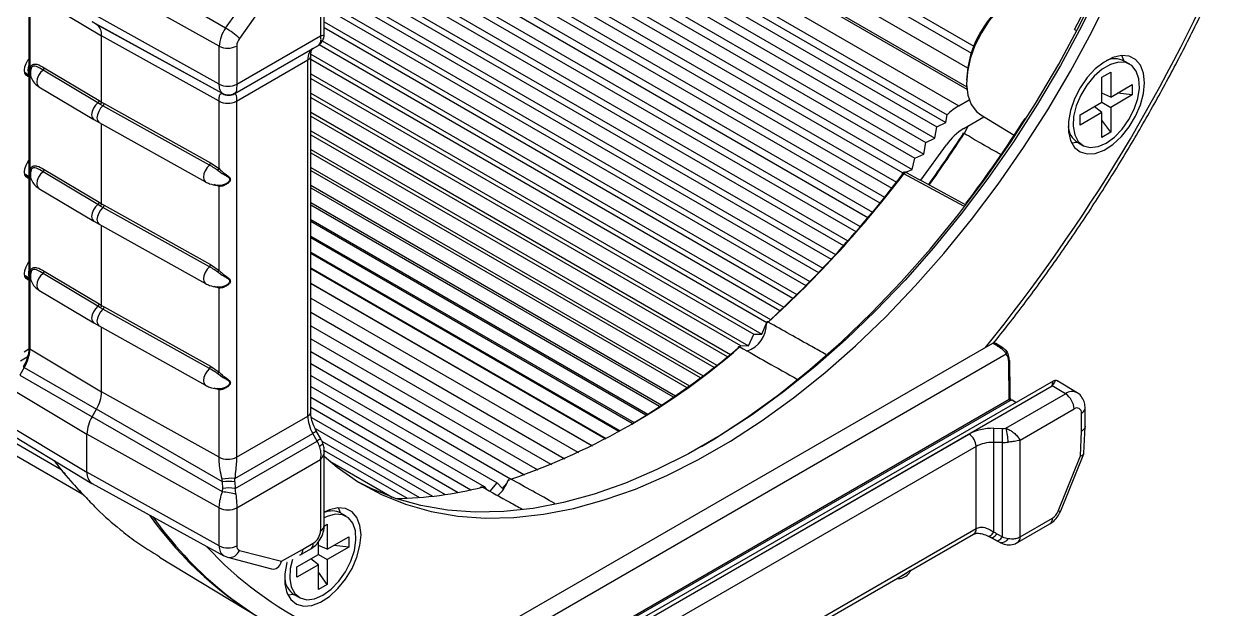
# Model space of a CAD drawing. Extents: x 7 to 135, y 3 to 97.
# Drawn here: x 21.02 to 26.85, y 68.67 to 71.49 of the extents above; entities that cross this region are included whole.
import ezdxf

# ---------------------------------------------------------------- set-up
doc = ezdxf.new("R2010")
doc.units = 0
doc.header["$MEASUREMENT"] = 0
doc.layers.add('OBJECT', color=7, linetype='CONTINUOUS')

msp = doc.modelspace()

# ---------------------------------------------------------------- linework, layer by layer
at = {"layer": 'OBJECT'}
for p, q in [((22.6076, 73.0701), (25.5858, 71.3508)), ((22.6248, 73.1011), (25.5984, 71.3845)), ((22.5737, 73.008), (25.5679, 71.2795)), ((22.5316, 72.928), (25.5644, 71.1772)), ((22.536, 72.9367), (25.5634, 71.189)), ((22.4914, 72.8488), (25.5259, 71.0971)), ((22.4622, 72.7893), (25.4692, 71.0534)), ((22.4298, 72.7212), (25.4201, 70.995)), ((22.4473, 72.7583), (25.4635, 71.0171)), ((22.4079, 72.6737), (25.4103, 70.9404)), ((22.3915, 72.6374), (25.367, 70.9196)), ((22.3546, 72.5532), (25.313, 70.8453)), ((22.3699, 72.5887), (25.3562, 70.8647)), ((22.3335, 72.5033), (25.3011, 70.7901)), ((22.2986, 72.4176), (25.2249, 70.7283)), ((22.3192, 72.4686), (25.2561, 70.7732)), ((22.2853, 72.3838), (25.2021, 70.7)), ((22.253, 72.2988), (25.1453, 70.6292)), ((22.2653, 72.3316), (25.1678, 70.656)), ((22.2336, 72.2455), (25.1098, 70.585)), ((22.2223, 72.2137), (25.0876, 70.5595)), ((22.1931, 72.1284), (25.0292, 70.4912)), ((22.2035, 72.1592), (25.051, 70.5154)), ((22.175, 72.0728), (24.9914, 70.447)), ((22.1656, 72.0431), (24.97, 70.4242)), ((21.9941, 71.471), (21.3611, 71.8392)), ((22.4515, 71.7781), (22.4515, 71.4345)), ((22.4691, 71.4419), (22.4691, 71.8026)), ((22.4691, 71.8012), (24.931, 70.38)), ((21.9636, 71.3843), (21.3261, 71.7397)), ((21.9941, 71.471), (22.1962, 71.7572)), ((22.4691, 71.7677), (24.91, 70.3586)), ((22.2628, 71.7079), (22.0607, 71.4217)), ((22.4691, 71.7004), (24.8698, 70.3145)), ((22.4691, 71.6685), (24.8494, 70.2944)), ((21.0472, 71.6469), (21.0472, 69.9317)), ((21.0514, 71.6409), (21.3969, 71.4344)), ((21.0514, 71.6409), (21.0514, 69.9257)), ((22.4691, 71.6006), (24.808, 70.2504)), ((21.9636, 71.201), (21.3261, 71.5564)), ((22.4691, 71.5704), (24.7882, 70.2317)), ((21.9788, 71.1567), (21.351, 71.5014)), ((21.372, 71.4893), (21.351, 71.5014)), ((21.9799, 71.1555), (21.372, 71.4893)), ((22.4691, 71.502), (24.7456, 70.1878)), ((21.9624, 71.1191), (21.3969, 71.4344)), ((21.3969, 71.115), (21.3969, 71.4344)), ((22.0477, 71.2014), (22.4515, 71.4345)), ((22.4691, 71.4735), (24.7263, 70.1704)), ((26.0827, 71.4647), (26.094, 71.4582)), ((21.9636, 71.201), (21.9636, 71.3843)), ((22.0385, 71.1555), (22.4139, 71.3722)), ((22.0395, 71.1561), (22.4346, 71.3842)), ((22.0477, 71.3848), (22.0477, 71.2014)), ((22.4139, 71.3722), (22.4346, 71.3842)), ((22.4447, 71.3919), (24.6639, 70.1108)), ((22.4595, 71.4102), (24.6825, 70.1269)), ((22.0465, 71.1195), (22.3897, 71.3177)), ((22.3897, 69.6024), (22.3897, 71.3177)), ((22.4041, 69.6224), (22.4041, 71.3377)), ((22.4041, 71.321), (24.601, 70.0528)), ((22.4046, 71.3458), (24.6189, 70.0675)), ((26.3486, 71.2975), (26.3226, 71.3125)), ((21.026, 71.2587), (21.0472, 71.2465)), ((21.0472, 71.2417), (21.0276, 71.253)), ((21.3787, 71.1108), (21.115, 71.2685)), ((21.121, 71.2799), (21.3847, 71.1222)), ((22.4041, 71.2513), (24.5767, 69.9971)), ((26.214, 71.2342), (26.2572, 71.2591)), ((26.2572, 71.2591), (26.2572, 71.1391)), ((22.4041, 71.228), (24.5376, 69.9963)), ((26.214, 71.1142), (26.214, 71.2342)), ((26.2572, 71.1391), (26.3611, 71.1991)), ((26.3611, 71.1991), (26.3611, 71.1493)), ((21.0953, 71.1887), (21.3591, 71.031)), ((21.9771, 71.1565), (21.9799, 71.1555)), ((21.9799, 71.1555), (21.9803, 71.1557)), ((22.0395, 71.1561), (22.0392, 71.1559)), ((22.4041, 71.158), (24.5124, 69.9409)), ((22.4041, 71.1364), (24.4737, 69.9416)), ((26.2572, 71.1391), (26.214, 71.1571)), ((26.3611, 71.1493), (26.2572, 71.0893)), ((26.3611, 71.1493), (26.289, 71.1575)), ((21.391, 71.1035), (21.3787, 71.1108)), ((21.3847, 71.1222), (21.3969, 71.115)), ((21.4036, 71.0965), (21.391, 71.1035)), ((21.3969, 71.115), (21.4094, 71.108)), ((21.9163, 70.8107), (21.4036, 71.0965)), ((21.4094, 71.108), (21.9221, 70.8222)), ((21.9624, 70.7941), (21.9624, 71.1191)), ((22.0465, 71.1195), (22.0465, 69.4043)), ((25.5259, 71.0971), (25.5757, 71.126)), ((26.1101, 71.0542), (26.214, 71.1142)), ((26.214, 71.0644), (26.1769, 71.0928)), ((26.214, 71.1142), (26.2572, 71.0893)), ((26.2572, 71.0893), (26.2572, 70.9693)), ((18.2913, 71.0252), (21.2029, 69.3444)), ((21.3591, 71.031), (21.3851, 71.016)), ((21.3851, 71.016), (21.8978, 70.7302)), ((22.4041, 71.0661), (24.4251, 69.8994)), ((22.4041, 71.0463), (24.4095, 69.8886)), ((25.4201, 70.995), (25.4635, 71.0171)), ((25.4635, 71.0171), (25.4692, 71.0534)), ((25.5495, 70.9883), (25.6459, 71.0442)), ((25.6319, 71.0527), (25.7923, 70.9555)), ((25.8446, 71.0365), (25.8486, 71.0342)), ((26.214, 71.0644), (26.1101, 71.0044)), ((26.1101, 71.0044), (26.1101, 71.0542)), ((26.214, 70.9444), (26.214, 71.0644)), ((26.2572, 70.9693), (26.214, 71.0276)), ((18.223, 71.0058), (21.3034, 69.2275)), ((21.3969, 70.625), (21.3969, 71.0094)), ((22.4041, 70.9758), (24.3597, 69.8468)), ((22.4041, 70.9578), (24.345, 69.8373)), ((25.4103, 70.9404), (25.4201, 70.995)), ((26.2572, 70.9693), (26.214, 70.9444)), ((25.3425, 70.7381), (25.4659, 70.9082)), ((25.3562, 70.8647), (25.367, 70.9196)), ((25.367, 70.9196), (25.4103, 70.9404)), ((26.0676, 70.9185), (26.0946, 70.9223)), ((26.0966, 70.9211), (26.1226, 70.906)), ((22.4041, 70.8871), (24.2939, 69.7961)), ((22.4041, 70.8709), (24.2801, 69.7878)), ((25.3011, 70.7901), (25.313, 70.8453)), ((25.313, 70.8453), (25.3562, 70.8647)), ((21.0406, 70.8246), (21.0472, 70.8208)), ((21.121, 70.79), (21.3847, 70.6323)), ((21.9221, 70.8222), (21.9624, 70.7941)), ((22.4041, 70.8), (24.2279, 69.7471)), ((22.4041, 70.7856), (24.215, 69.7402)), ((25.2703, 70.7773), (25.3011, 70.7901)), ((21.0258, 70.7699), (21.0472, 70.7576)), ((21.0472, 70.7518), (21.0276, 70.7631)), ((21.3787, 70.6209), (21.115, 70.7786)), ((21.0953, 70.6988), (21.3591, 70.5411)), ((21.9624, 70.7087), (21.9394, 70.7171)), ((21.9624, 70.3042), (21.9624, 70.7087)), ((22.4041, 70.7147), (24.1615, 69.7001)), ((22.4041, 70.7021), (24.1497, 69.6944)), ((25.2021, 70.7), (25.2031, 70.7004)), ((21.391, 70.6136), (21.3787, 70.6209)), ((21.3847, 70.6323), (21.3969, 70.625)), ((21.4036, 70.6065), (21.391, 70.6136)), ((21.3969, 70.625), (21.4094, 70.6181)), ((21.4094, 70.6181), (21.9221, 70.3322)), ((22.4041, 70.6311), (24.095, 69.655)), ((22.4041, 70.6204), (24.0843, 69.6504)), ((25.1453, 70.6292), (25.1464, 70.6296)), ((25.5598, 70.6258), (25.5625, 70.6243)), ((25.5619, 70.6234), (25.5598, 70.6258)), ((21.9163, 70.3207), (21.4036, 70.6065)), ((22.4041, 70.5494), (24.0283, 69.6118)), ((25.0876, 70.5595), (25.0888, 70.5599)), ((21.3591, 70.5411), (21.3851, 70.5261)), ((21.3851, 70.5261), (21.8978, 70.2403)), ((21.3969, 70.1351), (21.3969, 70.5195)), ((22.4041, 70.5405), (24.0187, 69.6084)), ((25.0292, 70.4912), (25.0305, 70.4916)), ((22.4041, 70.4696), (23.9614, 69.5705)), ((22.4041, 70.4625), (23.953, 69.5683)), ((22.4041, 70.3917), (23.8945, 69.5313)), ((22.4041, 70.3865), (23.8874, 69.5302)), ((24.97, 70.4242), (24.9713, 70.4245)), ((21.9221, 70.3322), (21.9624, 70.3042)), ((22.4041, 70.3158), (23.8275, 69.4941)), ((24.91, 70.3586), (24.9115, 70.3589)), ((21.0256, 70.2816), (21.0472, 70.2691)), ((21.0472, 70.2619), (21.0276, 70.2732)), ((21.3787, 70.131), (21.115, 70.2887)), ((21.121, 70.3001), (21.3847, 70.1424)), ((22.4041, 70.3125), (23.8217, 69.4941)), ((24.8494, 70.2944), (24.851, 70.2947)), ((21.0953, 70.2088), (21.3591, 70.0512)), ((21.9624, 70.2188), (21.9394, 70.2271)), ((21.9624, 69.8143), (21.9624, 70.2188)), ((22.4041, 70.242), (23.7604, 69.459)), ((22.4041, 70.2406), (23.7561, 69.46)), ((24.7882, 70.2317), (24.7898, 70.2319)), ((21.3847, 70.1424), (21.3969, 70.1351)), ((22.4041, 70.1707), (23.6906, 69.428)), ((24.7263, 70.1704), (24.728, 70.1707)), ((21.391, 70.1237), (21.3787, 70.131)), ((21.4036, 70.1166), (21.391, 70.1237)), ((21.3969, 70.1351), (21.4094, 70.1281)), ((21.9163, 69.8308), (21.4036, 70.1166)), ((21.4094, 70.1281), (21.9221, 69.8423)), ((22.4041, 70.103), (23.6253, 69.398)), ((24.6639, 70.1108), (24.6657, 70.111)), ((21.3591, 70.0512), (21.3851, 70.0362)), ((21.3851, 70.0362), (21.8978, 69.7503)), ((21.3969, 69.7191), (21.3969, 70.0296)), ((22.4041, 70.0375), (23.5602, 69.3701)), ((24.5767, 69.9971), (24.5998, 70.05)), ((24.601, 70.0528), (24.6029, 70.0529)), ((22.4041, 69.9743), (23.4953, 69.3443)), ((24.5124, 69.9409), (24.5376, 69.9963)), ((24.5376, 69.9963), (24.5767, 69.9971)), ((21.0234, 69.9123), (21.0468, 69.9258)), ((21.0514, 69.9257), (21.3969, 69.7191)), ((22.4041, 69.9133), (23.4306, 69.3207)), ((25.6881, 69.9518), (23.3042, 68.5756)), ((24.4709, 69.9355), (24.4737, 69.9416)), ((24.4737, 69.9416), (24.5124, 69.9409)), ((25.7374, 69.9312), (25.7042, 69.9513)), ((21.0057, 69.8683), (21.0385, 69.8872)), ((22.4041, 69.8547), (23.3664, 69.2992)), ((23.3473, 68.5121), (25.754, 69.9015)), ((24.4095, 69.8886), (24.4118, 69.8885)), ((25.7687, 69.6834), (25.766, 69.8624)), ((25.7727, 69.7156), (25.7704, 69.8686)), ((21.0247, 69.836), (21.0037, 69.7996)), ((21.0037, 69.7996), (21.351, 69.5991)), ((21.0247, 69.836), (21.372, 69.6355)), ((21.9221, 69.8423), (21.9624, 69.8143)), ((22.4041, 69.7984), (23.3025, 69.2798)), ((24.345, 69.8373), (24.3473, 69.8371)), ((21.9624, 69.7289), (21.9394, 69.7372)), ((22.4041, 69.7446), (23.239, 69.2626)), ((25.9797, 69.7711), (23.6268, 68.4128)), ((23.6924, 68.4295), (25.9756, 69.7476)), ((24.215, 69.7402), (24.2176, 69.7397)), ((24.2801, 69.7878), (24.2826, 69.7875)), ((26.0394, 69.7095), (25.9756, 69.7476)), ((26.0948, 69.7145), (26.0023, 69.7706)), ((20.9807, 69.722), (21.3261, 69.5155)), ((21.9624, 69.4039), (21.3969, 69.7191)), ((21.9624, 69.4039), (21.9624, 69.7289)), ((22.4041, 69.6932), (23.176, 69.2476)), ((23.3394, 68.281), (25.7687, 69.6834)), ((23.3432, 68.2751), (25.772, 69.6772)), ((24.1497, 69.6944), (24.1524, 69.6938)), ((25.7524, 69.5438), (26.0394, 69.7095)), ((25.772, 69.6772), (25.7687, 69.6834)), ((25.8004, 69.6676), (25.7827, 69.6782)), ((20.7557, 69.6381), (21.3503, 69.2776)), ((20.8283, 69.6297), (21.3261, 69.3322)), ((21.351, 69.5991), (21.372, 69.6355)), ((21.9799, 69.2846), (21.372, 69.6355)), ((22.4041, 69.6443), (23.1134, 69.2347)), ((24.0843, 69.6504), (24.087, 69.6497)), ((25.8207, 69.4861), (26.0811, 69.6364)), ((26.1161, 69.5292), (26.1161, 69.6162)), ((26.1337, 69.5485), (26.1337, 69.6407)), ((21.9788, 69.2367), (21.351, 69.5991)), ((22.0465, 69.4043), (22.3897, 69.6024)), ((22.4075, 69.5958), (23.0515, 69.2241)), ((23.953, 69.5683), (23.9559, 69.5673)), ((24.0187, 69.6084), (24.0215, 69.6075)), ((21.9636, 69.1601), (21.3261, 69.5155)), ((21.3261, 69.3322), (21.3261, 69.5155)), ((22.0385, 69.3017), (22.4139, 69.5185)), ((22.4346, 69.4819), (22.4139, 69.5185)), ((22.4253, 69.5417), (22.9898, 69.2159)), ((22.4528, 69.4918), (22.4321, 69.5284)), ((23.8874, 69.5302), (23.8903, 69.529)), ((24.0945, 68.6608), (25.5749, 69.5154)), ((25.6944, 69.5433), (25.7364, 69.5429)), ((26.1108, 69.4105), (26.1161, 69.5291)), ((26.1279, 69.4237), (26.1336, 69.5523)), ((22.0395, 69.2538), (22.4346, 69.4819)), ((22.4579, 69.4817), (22.9286, 69.2099)), ((23.7561, 69.46), (23.7592, 69.4584)), ((23.8217, 69.4941), (23.8248, 69.4927)), ((25.609, 69.4558), (24.1286, 68.6012)), ((25.609, 69.0602), (25.609, 69.4558)), ((25.6938, 69.0429), (25.6938, 69.4753)), ((25.7358, 69.4749), (25.6938, 69.4753)), ((25.7358, 69.0199), (25.7358, 69.4749)), ((25.8207, 69.0206), (25.8207, 69.4861)), ((22.0477, 69.1605), (22.4515, 69.3937)), ((22.4515, 69.3937), (22.4515, 69.0501)), ((22.4681, 69.4371), (22.8681, 69.2061)), ((22.4691, 69.0746), (22.4691, 69.4353)), ((22.4958, 69.385), (22.7969, 69.2112)), ((23.6253, 69.398), (23.6285, 69.3959)), ((23.6906, 69.428), (23.6938, 69.4261)), ((26.0034, 69.1436), (26.1108, 69.4105)), ((26.0166, 69.1457), (26.1273, 69.4207)), ((21.9636, 68.9768), (21.3261, 69.3322)), ((23.4953, 69.3443), (23.4986, 69.3417)), ((23.5602, 69.3701), (23.5634, 69.3678)), ((21.3518, 69.2768), (21.9859, 68.9286)), ((21.9799, 69.2846), (21.9771, 69.2975)), ((21.9803, 69.2534), (21.9799, 69.2846)), ((22.0392, 69.285), (22.0395, 69.2538)), ((23.2676, 69.2399), (23.3025, 69.2798)), ((23.3025, 69.2798), (23.3278, 69.2536)), ((23.3278, 69.2536), (23.3485, 69.278)), ((23.3536, 69.2908), (23.3614, 69.2932)), ((23.3664, 69.2992), (23.3698, 69.2959)), ((23.4306, 69.3207), (23.434, 69.3178)), ((23.0515, 69.2241), (23.0515, 69.2241)), ((23.1134, 69.2347), (23.1136, 69.2345)), ((23.176, 69.2476), (23.1763, 69.2472)), ((23.2349, 69.2581), (23.239, 69.2626)), ((23.239, 69.2626), (23.2509, 69.2492)), ((21.9636, 68.9768), (21.9636, 69.1601)), ((22.0477, 69.1605), (22.0477, 68.9772)), ((22.5755, 69.1193), (22.5494, 69.1343)), ((25.821, 69.0208), (25.9765, 69.1105)), ((22.4691, 69.0723), (22.484, 69.081)), ((22.484, 69.081), (22.484, 68.9609)), ((24.1286, 68.2056), (25.609, 69.0602)), ((25.7093, 69.0348), (25.7358, 69.0199)), ((25.8086, 68.9933), (25.964, 69.0831)), ((22.365, 68.9596), (22.4165, 68.9894)), ((22.4409, 68.936), (22.4409, 68.9963)), ((22.484, 68.9609), (22.4409, 68.9789)), ((22.484, 68.9609), (22.588, 69.0209)), ((22.588, 68.9711), (22.5159, 68.9793)), ((22.588, 69.0209), (22.588, 68.9711)), ((25.2966, 68.8597), (25.5965, 69.0328)), ((25.7208, 68.9941), (25.6686, 69.0228)), ((25.6801, 69.0171), (25.6694, 69.023)), ((25.6801, 69.0171), (25.6779, 69.0182)), ((25.7066, 69.0022), (25.6801, 69.0171)), ((21.6765, 68.9221), (22.1509, 68.6345)), ((21.9866, 68.929), (22.0031, 68.9217)), ((22.0031, 68.9217), (22.2158, 68.8661)), ((22.0607, 68.9553), (22.2628, 68.9024)), ((22.2628, 68.9024), (22.365, 68.9596)), ((22.337, 68.876), (22.4409, 68.936)), ((22.3519, 68.9318), (22.4041, 68.9619)), ((22.3525, 68.9322), (22.353, 68.9324)), ((22.4409, 68.936), (22.484, 68.9111)), ((22.588, 68.9711), (22.484, 68.9111)), ((22.4409, 68.8862), (22.337, 68.8262)), ((22.337, 68.8262), (22.337, 68.876)), ((22.4409, 68.8862), (22.4038, 68.9146)), ((22.4409, 68.7662), (22.4409, 68.8862)), ((22.484, 68.9111), (22.484, 68.7911)), ((22.484, 68.7911), (22.4409, 68.8494)), ((24.8724, 68.6147), (25.2646, 68.8411)), ((22.2945, 68.7403), (22.3214, 68.7441)), ((22.3234, 68.7429), (22.3495, 68.7279)), ((22.484, 68.7911), (22.4409, 68.7662))]:
    msp.add_line(p, q, dxfattribs=at)
at = {"layer": 'OBJECT', "flags": 128}
for points in [[(26.2128, 71.6752), (26.1174, 71.482), (26.0146, 71.2918), (25.9047, 71.1055), (25.7882, 70.9237), (25.6656, 70.7473), (25.5374, 70.5769), (25.4041, 70.4133), (25.2663, 70.2571), (25.1244, 70.1089), (24.9793, 69.9694), (24.8313, 69.8392), (24.6811, 69.7187), (24.5294, 69.6086), (24.3767, 69.5091), (24.2238, 69.4208), (24.0711, 69.344), (23.9194, 69.279), (23.7692, 69.2261), (23.6212, 69.1855), (23.476, 69.1573), (23.3342, 69.1417), (23.1964, 69.1388), (23.0631, 69.1486), (22.9349, 69.1709), (22.8123, 69.2058), (22.6958, 69.2531), (22.6374, 69.2827)], [(24.2862, 69.4555), (24.3487, 69.4929), (24.5032, 69.5936), (24.6568, 69.7051), (24.8087, 69.827), (24.9585, 69.9588), (25.1055, 70.1), (25.249, 70.25), (25.3885, 70.4081), (25.5234, 70.5737), (25.6532, 70.7462), (25.7773, 70.9247), (25.8952, 71.1087), (26.0064, 71.2973), (26.1105, 71.4898), (26.207, 71.6853)], [(25.9762, 71.649), (25.951, 71.6593), (25.9085, 71.6638), (25.8619, 71.6555), (25.8129, 71.6345), (25.7636, 71.6019), (25.7161, 71.5588), (25.6723, 71.5072), (25.634, 71.4491), (25.6028, 71.3868), (25.58, 71.3231), (25.5665, 71.2604), (25.5628, 71.2014), (25.5692, 71.1485), (25.5853, 71.1039), (25.6105, 71.0694), (25.6319, 71.0527)], [(22.4691, 69.4083), (22.5319, 69.3558), (22.6347, 69.2844), (22.7446, 69.2249), (22.8611, 69.1776), (22.9837, 69.1427), (23.1119, 69.1204), (23.2452, 69.1107), (23.383, 69.1136), (23.5248, 69.1291), (23.67, 69.1573), (23.818, 69.1979), (23.9681, 69.2508), (24.1199, 69.3158), (24.2725, 69.3926), (24.4255, 69.4809), (24.5782, 69.5804), (24.7299, 69.6906), (24.8801, 69.811), (25.0281, 69.9413), (25.1732, 70.0808), (25.315, 70.2289), (25.4529, 70.3851), (25.5862, 70.5488), (25.7144, 70.7191), (25.837, 70.8956), (25.9535, 71.0773), (26.0634, 71.2637), (26.1662, 71.4538), (26.2616, 71.647)], [(22.4464, 71.3945), (22.4526, 71.3991), (22.4557, 71.4026)], [(21.0472, 71.2377), (21.042, 71.2386), (21.033, 71.2442), (21.0272, 71.2543), (21.0252, 71.268), (21.0272, 71.2839), (21.033, 71.3007), (21.042, 71.3167), (21.0473, 71.3237)], [(26.4194, 71.2079), (26.4145, 71.254), (26.3999, 71.2919), (26.3764, 71.3195), (26.3454, 71.3354), (26.3084, 71.3387), (26.2675, 71.3293), (26.2249, 71.3075), (26.1829, 71.2747), (26.1437, 71.2325), (26.1094, 71.1833), (26.082, 71.1297), (26.0628, 71.0746), (26.053, 71.021), (26.053, 70.9717), (26.0628, 70.9294), (26.082, 70.8964), (26.1094, 70.8745), (26.1437, 70.8648), (26.1829, 70.8679), (26.2249, 70.8836), (26.2675, 70.9111), (26.3084, 70.9489), (26.3454, 70.9948), (26.3764, 71.0466), (26.3999, 71.1013), (26.4145, 71.1561), (26.4194, 71.2079)], [(26.2356, 70.9172), (26.2753, 70.946), (26.3126, 70.9845), (26.345, 71.0304), (26.3705, 71.0808), (26.3876, 71.1325), (26.3951, 71.1822), (26.3926, 71.227), (26.3802, 71.2638), (26.3587, 71.2905), (26.3295, 71.3053), (26.2944, 71.3073), (26.2556, 71.2964), (26.2156, 71.2733), (26.1768, 71.2394), (26.1417, 71.1968), (26.1125, 71.1483), (26.091, 71.0969), (26.0786, 71.0457), (26.0761, 70.9981), (26.0836, 70.957), (26.1007, 70.925), (26.1262, 70.9041), (26.1586, 70.8956), (26.1959, 70.9001), (26.2356, 70.9172)], [(26.3205, 71.3136), (26.3201, 71.3149), (26.3103, 71.3389)], [(21.115, 71.2685), (21.1032, 71.2571), (21.0935, 71.2426), (21.0872, 71.2268), (21.085, 71.2115), (21.0872, 71.1987), (21.0935, 71.1899), (21.0953, 71.1887)], [(21.3787, 71.1108), (21.3669, 71.0995), (21.3573, 71.085), (21.351, 71.0691), (21.3488, 71.0539), (21.351, 71.0411), (21.3573, 71.0323), (21.3591, 71.031)], [(21.4036, 71.0965), (21.3922, 71.0849), (21.3829, 71.0702), (21.3768, 71.0542), (21.3747, 71.0389), (21.3768, 71.0261), (21.3829, 71.0175), (21.3851, 71.016)], [(25.5706, 71.0005), (25.5515, 70.9633), (25.5515, 70.9633), (25.5515, 70.9633)], [(21.0472, 70.7478), (21.042, 70.7487), (21.033, 70.7542), (21.0272, 70.7643), (21.0252, 70.778), (21.0272, 70.794), (21.033, 70.8108), (21.042, 70.8268), (21.0472, 70.8336)], [(21.9163, 70.8107), (21.9049, 70.799), (21.8956, 70.7844), (21.8895, 70.7684), (21.8874, 70.7531), (21.8895, 70.7403), (21.8956, 70.7316), (21.8978, 70.7302)], [(21.115, 70.7786), (21.1032, 70.7672), (21.0935, 70.7527), (21.0872, 70.7369), (21.085, 70.7216), (21.0872, 70.7088), (21.0935, 70.7), (21.0953, 70.6988)], [(25.2562, 70.7688), (25.2553, 70.77), (25.2548, 70.771), (25.2548, 70.7717), (25.2548, 70.7718)], [(25.2609, 70.7698), (25.2627, 70.772), (25.2647, 70.7738), (25.2668, 70.7752), (25.2688, 70.7761), (25.2708, 70.7765), (25.2726, 70.7764), (25.2739, 70.7759)], [(25.5499, 70.6126), (25.5079, 70.6354), (25.2609, 70.7698)], [(25.2739, 70.7759), (25.2742, 70.7757), (25.2755, 70.7746)], [(21.3787, 70.6209), (21.3669, 70.6095), (21.3573, 70.595), (21.351, 70.5792), (21.3488, 70.564), (21.351, 70.5511), (21.3573, 70.5423), (21.3591, 70.5411)], [(21.4036, 70.6065), (21.3922, 70.5949), (21.3829, 70.5802), (21.3768, 70.5643), (21.3747, 70.549), (21.3768, 70.5362), (21.3829, 70.5275), (21.3851, 70.5261)], [(21.0472, 70.2579), (21.042, 70.2587), (21.033, 70.2643), (21.0272, 70.2744), (21.0252, 70.2881), (21.0272, 70.3041), (21.033, 70.3209), (21.042, 70.3369), (21.0472, 70.3437)], [(21.9163, 70.3207), (21.9049, 70.3091), (21.8956, 70.2944), (21.8895, 70.2785), (21.8874, 70.2632), (21.8895, 70.2504), (21.8956, 70.2417), (21.8978, 70.2403)], [(21.115, 70.2887), (21.1032, 70.2773), (21.0935, 70.2628), (21.0872, 70.247), (21.085, 70.2317), (21.0872, 70.2189), (21.0935, 70.2101), (21.0953, 70.2088)], [(21.3787, 70.131), (21.3669, 70.1196), (21.3573, 70.1051), (21.351, 70.0893), (21.3488, 70.074), (21.351, 70.0612), (21.3573, 70.0524), (21.3591, 70.0512)], [(21.4036, 70.1166), (21.3922, 70.105), (21.3829, 70.0903), (21.3768, 70.0744), (21.3747, 70.0591), (21.3768, 70.0463), (21.3829, 70.0376), (21.3851, 70.0362)], [(21.0194, 69.8391), (21.0196, 69.839), (21.0202, 69.8386), (21.0213, 69.8379), (21.0229, 69.8371), (21.0247, 69.836)], [(21.9163, 69.8308), (21.9049, 69.8192), (21.8956, 69.8045), (21.8895, 69.7885), (21.8874, 69.7732), (21.8895, 69.7605), (21.8956, 69.7518), (21.8978, 69.7503)], [(22.4464, 69.4576), (22.4526, 69.4613), (22.4574, 69.4647), (22.4607, 69.4677), (22.4624, 69.4701), (22.4625, 69.4717)], [(22.6463, 69.0297), (22.6414, 69.0758), (22.6268, 69.1137), (22.6033, 69.1413), (22.5723, 69.1573), (22.5353, 69.1606), (22.4944, 69.1511), (22.4691, 69.1396)], [(22.5474, 69.1355), (22.547, 69.1368), (22.5372, 69.1607)], [(22.4625, 68.739), (22.5022, 68.7678), (22.5395, 68.8063), (22.5719, 68.8522), (22.5974, 68.9026), (22.6145, 68.9543), (22.622, 69.0041), (22.6194, 69.0488), (22.6071, 69.0856), (22.5856, 69.1123), (22.5564, 69.1271), (22.5213, 69.1291), (22.4825, 69.1182), (22.4691, 69.1118)], [(26.0166, 69.1457), (26.0164, 69.1452), (26.014, 69.1438), (26.0096, 69.1432), (26.0034, 69.1436)], [(25.6677, 69.0235), (25.6691, 69.0231), (25.6717, 69.0232), (25.6748, 69.0242), (25.6781, 69.0262), (25.6818, 69.0291), (25.6857, 69.033), (25.6897, 69.0376), (25.6938, 69.0429)], [(25.6801, 69.0171), (25.6826, 69.0164), (25.6855, 69.0165), (25.6888, 69.0176), (25.6925, 69.0194), (25.6965, 69.0222), (25.7006, 69.0257), (25.7049, 69.0299), (25.7093, 69.0348)], [(22.2899, 68.8971), (22.2897, 68.8965), (22.2799, 68.8428), (22.2799, 68.7935), (22.2897, 68.7512), (22.3089, 68.7182), (22.3363, 68.6963), (22.3705, 68.6867), (22.4097, 68.6898), (22.4518, 68.7055), (22.4944, 68.7329), (22.5353, 68.7707), (22.5723, 68.8167), (22.6033, 68.8684), (22.6268, 68.9231), (22.6414, 68.9779), (22.6463, 69.0297), (22.6463, 69.0297)], [(25.7066, 69.0022), (25.709, 69.0015), (25.712, 69.0016), (25.7153, 69.0026), (25.719, 69.0045), (25.7229, 69.0073), (25.7271, 69.0108), (25.7314, 69.015), (25.7358, 69.0199)], [(22.3156, 68.9115), (22.3055, 68.8675), (22.303, 68.8199), (22.3105, 68.7788), (22.3275, 68.7468), (22.3531, 68.7259), (22.3855, 68.7174), (22.4227, 68.7219), (22.4625, 68.739)]]:
    msp.add_lwpolyline(points, dxfattribs=at)
at = {"layer": 'OBJECT'}
for centre, radius, start, end in [((19.0985, 75.2236), 8.4245, 321.08862, 336.77768), ((20.7884, 74.2897), 6.0008, 331.91652, 336.56582), ((26.0606, 71.2028), 0.498, 122.00448, 178.00091), ((21.3368, 71.4403), 0.0604, 354.37962, 54.30196), ((22.1208, 71.3777), 0.1573, 143.65067, 177.59964), ((21.8066, 71.148), 0.3735, 47.12695, 59.8681), ((22.0053, 71.4669), 0.0925, 243.23378, 297.34352), ((22.1147, 71.382), 0.067, 143.65067, 177.59964), ((22.3794, 71.3402), 0.0248, 294.52367, 353.23776), ((26.2776, 71.2241), 0.0992, 63.03628, 115.63453), ((21.0875, 71.2693), 0.0455, 152.32953, 207.67047), ((21.1056, 71.2807), 0.0154, 307.49958, 356.99772), ((22.0053, 71.2835), 0.0925, 243.23378, 297.34352), ((22.0086, 71.2073), 0.0598, 238.21778, 299.96339), ((22.0072, 71.2084), 0.059, 241.25117, 308.81722), ((22.0092, 71.2078), 0.06, 240.81209, 299.99923), ((22.0095, 71.208), 0.06, 240.81209, 299.99923), ((21.3694, 71.123), 0.0154, 307.49958, 356.99772), ((21.3935, 71.1088), 0.0159, 309.40935, 357.1985), ((22.004, 71.2016), 0.0925, 243.23378, 297.34352), ((25.6758, 70.8439), 0.2942, 120.62801, 134.5952), ((20.7815, 74.2433), 5.9932, 322.8725, 327.6508), ((18.573, 75.5182), 8.3302, 324.80777, 326.85629), ((18.5983, 75.5036), 8.3043, 324.79211, 326.85637), ((25.6928, 70.7551), 0.2737, 121.57959, 145.99904), ((26.1532, 71.0057), 0.1019, 185.12259, 236.21736), ((21.1056, 70.7908), 0.0154, 307.49958, 356.99772), ((21.9062, 70.8229), 0.0159, 309.40935, 357.1985), ((21.9412, 70.8036), 0.0232, 309.3998, 335.86444), ((20.9742, 74.02), 5.3764, 312.38658, 322.79094), ((20.9959, 74.0083), 5.3552, 312.41388, 322.78995), ((25.2668, 70.7627), 0.015, 61.45178, 142.62737), ((25.2557, 70.7638), 0.00799, 48.78929, 95.77359), ((21.9557, 70.7077), 0.0068, 8.58112, 87.74344), ((21.3694, 70.6331), 0.0154, 307.49958, 356.99772), ((21.3935, 70.6188), 0.0159, 309.40935, 357.1985), ((21.9062, 70.333), 0.0159, 309.40935, 357.1985), ((21.0903, 70.2895), 0.0461, 159.13047, 200.86953), ((21.1056, 70.3009), 0.0154, 307.49958, 356.99772), ((21.9412, 70.3137), 0.0232, 309.3998, 335.86444), ((21.9557, 70.2178), 0.0068, 8.58112, 87.74344), ((21.3694, 70.1432), 0.0154, 307.49958, 356.99772), ((21.3935, 70.1289), 0.0159, 309.40935, 357.1985), ((24.4607, 70.0458), 0.1379, 288.7009, 1.33311), ((20.8658, 69.932), 0.1857, 328.85627, 358.0435), ((21.0546, 69.9324), 0.00743, 185.36197, 244.61206), ((22.2908, 72.4386), 3.3197, 288.93747, 311.05715), ((21.9152, 72.9497), 3.9503, 301.1039, 310.19735), ((25.7456, 69.9096), 0.0117, 316.01692, 53.53414), ((25.7631, 69.8692), 0.00734, 293.43814, 355.29589), ((25.7633, 69.8678), 0.00723, 6.30632, 65.67228), ((21.9062, 69.8431), 0.0159, 309.40935, 357.1985), ((21.9412, 69.8238), 0.0232, 309.3998, 335.86444), ((21.9557, 69.7278), 0.0068, 8.58112, 87.74344), ((21.2238, 69.7251), 0.1731, 328.85627, 358.0435), ((25.765, 69.6909), 0.00836, 296.1716, 341.57021), ((26.0711, 69.668), 0.0522, 62.62866, 127.39367), ((25.9887, 69.6322), 0.0924, 2.65231, 56.77029), ((22.3806, 69.6241), 0.0235, 292.8092, 355.87066), ((26.0948, 69.6197), 0.0216, 350.78596, 129.20329), ((26.1042, 69.6433), 0.0296, 293.7601, 354.9041), ((21.4992, 69.5096), 0.1731, 148.85627, 178.0435), ((22.6479, 69.1115), 0.4694, 117.36827, 119.89636), ((25.5335, 69.4523), 0.0755, 2.65231, 56.77029), ((20.229, 69.558), 5.4655, 359.13393, 359.84622), ((20.271, 69.5575), 5.4655, 359.13393, 359.84622), ((25.5529, 69.4785), 0.2099, 359.46316, 18.11509), ((22.6645, 69.0822), 0.4611, 117.33966, 119.91353), ((22.004, 69.4864), 0.0925, 243.23378, 297.34352), ((21.3872, 69.3268), 0.0613, 174.96967, 234.66878), ((22.0206, 69.1147), 0.1879, 84.53867, 103.3765), ((22.0108, 69.1168), 0.1706, 80.41166, 100.42006), ((23.2, 69.3437), 0.1624, 309.69126, 340.97901), ((21.9691, 68.9979), 0.239, 71.68636, 87.65735), ((22.0111, 69.0856), 0.1706, 80.41166, 100.42006), ((22.787, 71.0109), 1.8064, 270.90043, 284.24044), ((22.0053, 69.2427), 0.0925, 243.23378, 297.34352), ((23.074, 70.1439), 1.7689, 215.16409, 240.8658), ((23.1421, 70.1819), 1.8387, 215.40378, 230.266), ((22.5051, 69.0483), 0.0967, 62.74875, 111.86885), ((25.947, 69.1073), 0.0296, 305.07521, 6.23697), ((25.9398, 69.1679), 0.0681, 302.59501, 339.0953), ((22.3755, 69.0535), 0.0761, 302.60548, 357.39452), ((22.4404, 69.0766), 0.0288, 292.8092, 355.87066), ((25.5795, 69.057), 0.0296, 305.07521, 6.23697), ((25.579, 69.0575), 0.0304, 306.74973, 5.51034), ((22.0167, 68.9721), 0.0533, 174.94657, 234.9688), ((22.0053, 69.0593), 0.0925, 243.23378, 297.34352), ((22.068, 68.9744), 0.0205, 172.11249, 249.14234), ((22.3871, 68.9862), 0.0296, 305.07521, 6.23697), ((25.7296, 69.0336), 0.0405, 257.45422, 329.11928), ((25.7907, 69.0177), 0.0301, 304.39426, 5.56632), ((25.7916, 69.0176), 0.0296, 304.63211, 6.27716), ((25.8002, 69.0569), 0.0416, 299.4379, 299.9981), ((23.1564, 70.1207), 1.699, 222.42643, 266.5735), ((22.0123, 68.9722), 0.0513, 259.60863, 340.70945), ((22.3801, 68.8276), 0.1019, 185.12259, 236.21736), ((23.0398, 70.0674), 1.6853, 230.45203, 251.85163)]:
    msp.add_arc(centre, radius, start, end, dxfattribs=at)
for centre, major_axis, ratio, start_param, end_param in [((22.4725, 71.2675), (-0.0578, 0.1052), 0.563022, 0.011781, 0.797179), ((22.3752, 71.4884), (-0.0591, 0.1045), 0.571388, 3.146732, 3.373108), ((21.9195, 71.1899), (0.0607, -0.0342), 0.010626, 6.276979, 6.507549), ((21.8467, 71.0448), (0.1925, 0.1111), 0.00007, 6.197181, 6.270648), ((21.9488, 71.2423), (0.0931, -0.0843), 0.270168, 6.196621, 6.427191), ((-975.4748, 621.9335), (1075.6789, -591.4588), 0.001755, 5.9087, 5.90942), ((25.693, 69.8203), (0.0503, 0.0903), 0.587367, 5.488363, 6.053683), ((25.7602, 69.5445), (0.0071, 0.2419), 0.043806, 5.349818, 5.499209), ((22.4725, 69.5522), (-0.0578, 0.1052), 0.563022, 0.797179, 1.582577), ((25.6944, 69.444), (0.169, -0.0026), 0.587275, 1.579831, 2.36523), ((25.7364, 69.5846), (0.071, -0.0011), 0.587275, 4.721424, 4.947801), ((22.3752, 69.4476), (-0.0591, 0.1045), 0.571388, 4.491152, 4.717528), ((25.6938, 69.4044), (0.12, -0.0026), 0.591298, 1.583702, 2.3691), ((25.7358, 69.5449), (0.12, -0.0011), 0.583219, 4.717659, 4.944036), ((26.0684, 69.435), (0.0594, -0.0129), 0.384396, 5.588205, 6.348763), ((21.8467, 69.3934), (-0.1361, 0.2357), 0.577247, 3.93937, 4.012837), ((21.9195, 69.2183), (0.0432, 0.073), 0.584325, 5.285999, 5.516569), ((21.9488, 69.2014), (0.0165, 0.1312), 0.719639, 4.98106, 5.21163), ((25.6938, 69.0138), (0.12, 0.0027), 0.561983, 2.340998, 2.343776), ((25.5193, 68.9224), (0.2722, 0), 0.577294, 0.797818, 0.874715), ((25.7066, 69.0013), (0.06, -0.0338), 0.010892, 1.336512, 1.576931), ((25.7358, 69.0537), (0.1196, -0.0363), 0.259296, 4.790983, 5.031402), ((22.2203, 68.9269), (-0.0079, 0.0617), 0.713375, 2.861478, 4.214675)]:
    msp.add_ellipse(centre, major_axis=major_axis, ratio=ratio, start_param=start_param, end_param=end_param, dxfattribs=at)
for points, knots in [([(25.6908, 69.9517), (25.7156, 69.9824), (25.7915, 70.0763), (25.9135, 70.2402), (26.0567, 70.4422), (26.1943, 70.6495), (26.3262, 70.8612), (26.452, 71.077), (26.5715, 71.2961), (26.684, 71.5182), (26.7789, 71.7175), (26.833, 71.8433), (26.8546, 71.8936)], [0, 0, 0, 0, 0.053013, 0.162292, 0.271561, 0.380822, 0.490078, 0.599332, 0.708586, 0.817843, 0.927105, 1, 1, 1, 1]), ([(22.4464, 71.3945), (22.4464, 71.3946), (22.4494, 71.3984), (22.4539, 71.408), (22.454, 71.4207), (22.4525, 71.43), (22.452, 71.4324), (22.4517, 71.4336), (22.4516, 71.4341), (22.4516, 71.4343), (22.4516, 71.4344), (22.4515, 71.4345)], [0, 0, 0, 0, 0.005743, 0.356856, 0.829926, 0.915275, 0.964578, 0.985129, 0.992055, 0.99359, 1, 1, 1, 1]), ([(22.4515, 71.4345), (22.4516, 71.4345), (22.4533, 71.4346), (22.4561, 71.4348), (22.4626, 71.4359), (22.4686, 71.438), (22.4683, 71.4408), (22.4681, 71.4419)], [0, 0, 0, 0, 0.007032, 0.152768, 0.26926, 0.729747, 1, 1, 1, 1]), ([(22.4556, 71.4028), (22.46, 71.4095), (22.4679, 71.4216), (22.4684, 71.4356), (22.4686, 71.4418)], [0, 0, 0, 0, 0.55435, 1, 1, 1, 1]), ([(22.4041, 71.3377), (22.4042, 71.342), (22.4047, 71.3544), (22.4093, 71.3678), (22.4127, 71.3714), (22.4137, 71.3721), (22.414, 71.3722)], [0, 0, 0, 0, 0.179715, 0.51809, 0.864926, 1, 1, 1, 1]), ([(22.4346, 71.3842), (22.4366, 71.3854), (22.4446, 71.3903), (22.451, 71.3973), (22.4557, 71.4025)], [0, 0, 0, 0, 0.254502, 1, 1, 1, 1]), ([(21.055, 71.2575), (21.0549, 71.2575), (21.0528, 71.263), (21.0525, 71.2732), (21.0544, 71.2857), (21.0605, 71.2942), (21.0707, 71.299), (21.0911, 71.2972), (21.109, 71.2869), (21.121, 71.2799)], [0, 0, 0, 0, 0.000246, 0.123481, 0.237359, 0.351271, 0.472475, 0.645944, 1, 1, 1, 1]), ([(21.0572, 71.2776), (21.0554, 71.2684), (21.0517, 71.2499), (21.0604, 71.2227), (21.0758, 71.202), (21.0893, 71.1928), (21.0953, 71.1887)], [0, 0, 0, 0, 0.265109, 0.534976, 0.790832, 1, 1, 1, 1]), ([(21.115, 71.2685), (21.104, 71.2754), (21.088, 71.2855), (21.0703, 71.2888), (21.062, 71.2851), (21.0577, 71.2805), (21.0571, 71.2763), (21.0569, 71.2755)], [0, 0, 0, 0, 0.472268, 0.688131, 0.83407, 0.968843, 1, 1, 1, 1]), ([(21.9788, 71.1567), (21.9759, 71.1592), (21.9699, 71.1643), (21.9647, 71.1796), (21.964, 71.1939), (21.9636, 71.201)], [0, 0, 0, 0, 0.32755, 0.667872, 1, 1, 1, 1]), ([(22.0477, 71.2014), (22.0476, 71.1954), (22.0474, 71.1833), (22.0459, 71.17), (22.0447, 71.1649), (22.0441, 71.1624)], [0, 0, 0, 0, 0.342113, 0.685438, 1, 1, 1, 1]), ([(21.9624, 71.1191), (21.9626, 71.1256), (21.9631, 71.1414), (21.9679, 71.156), (21.9738, 71.1563), (21.9771, 71.1565)], [0, 0, 0, 0, 0.231234, 0.561805, 1, 1, 1, 1]), ([(22.0385, 71.1555), (22.0401, 71.1553), (22.0429, 71.155), (22.046, 71.1411), (22.0463, 71.1258), (22.0465, 71.1195)], [0, 0, 0, 0, 0.434543, 0.766719, 1, 1, 1, 1]), ([(21.391, 71.1035), (21.3911, 71.1036), (21.392, 71.1044), (21.3936, 71.1061), (21.3954, 71.1089), (21.3966, 71.1121), (21.3968, 71.114), (21.3969, 71.115)], [0, 0, 0, 0, 0.047801, 0.277785, 0.518538, 0.759269, 1, 1, 1, 1]), ([(25.726, 70.8629), (25.7189, 70.8668), (25.6872, 70.8844), (25.6287, 70.9173), (25.5781, 70.9475), (25.5515, 70.9633)], [0, 0, 0, 0, 0.121336, 0.539061, 1, 1, 1, 1]), ([(21.055, 70.7676), (21.0549, 70.7676), (21.0528, 70.773), (21.0525, 70.7833), (21.0544, 70.7957), (21.0605, 70.8043), (21.0707, 70.8091), (21.0911, 70.8073), (21.109, 70.7969), (21.121, 70.79)], [0, 0, 0, 0, 0.000246, 0.123481, 0.237359, 0.351271, 0.472475, 0.645944, 1, 1, 1, 1]), ([(21.0572, 70.7877), (21.0554, 70.7785), (21.0517, 70.76), (21.0604, 70.7328), (21.0758, 70.7121), (21.0893, 70.7029), (21.0953, 70.6988)], [0, 0, 0, 0, 0.2651085, 0.5349762, 0.7908323, 1, 1, 1, 1]), ([(21.115, 70.7786), (21.104, 70.7855), (21.088, 70.7955), (21.0703, 70.7989), (21.062, 70.7952), (21.0577, 70.7905), (21.0571, 70.7864), (21.0569, 70.7856)], [0, 0, 0, 0, 0.4722677, 0.6881306, 0.8340698, 0.9688432, 1, 1, 1, 1]), ([(21.9559, 70.7857), (21.9509, 70.7894), (21.9377, 70.7993), (21.9245, 70.8063), (21.9163, 70.8107)], [0, 0, 0, 0, 0.376234, 1, 1, 1, 1]), ([(21.9559, 70.7145), (21.9619, 70.7143), (21.9736, 70.7138), (21.9924, 70.7201), (22.006, 70.7282), (22.0127, 70.7357), (22.0147, 70.7404), (22.0146, 70.7446), (22.0119, 70.7486), (22.0048, 70.7544), (21.9916, 70.7617), (21.9731, 70.7725), (21.9616, 70.7813), (21.9559, 70.7857)], [0, 0, 0, 0, 0.147034, 0.286472, 0.407292, 0.459965, 0.487722, 0.515322, 0.556517, 0.598195, 0.718108, 0.860956, 1, 1, 1, 1]), ([(21.9624, 70.7941), (21.9675, 70.7893), (21.9782, 70.7794), (21.9956, 70.7667), (22.008, 70.7576), (22.0145, 70.7504), (22.0169, 70.7455), (22.017, 70.7406), (22.0153, 70.7352), (22.0091, 70.7266), (21.9963, 70.717), (21.9787, 70.7092), (21.9679, 70.7089), (21.9624, 70.7087)], [0, 0, 0, 0, 0.132142, 0.271131, 0.391979, 0.436141, 0.482262, 0.51424, 0.545736, 0.602306, 0.724347, 0.860179, 1, 1, 1, 1]), ([(21.8978, 70.7302), (21.9041, 70.7272), (21.9207, 70.7193), (21.9433, 70.7137), (21.9587, 70.7147), (21.962, 70.7149)], [0, 0, 0, 0, 0.3238578, 0.855246, 1, 1, 1, 1]), ([(21.391, 70.6136), (21.3911, 70.6137), (21.392, 70.6144), (21.3936, 70.6162), (21.3954, 70.619), (21.3966, 70.6221), (21.3968, 70.6241), (21.3969, 70.625)], [0, 0, 0, 0, 0.047801, 0.277785, 0.518538, 0.759269, 1, 1, 1, 1]), ([(21.055, 70.2777), (21.0549, 70.2777), (21.0528, 70.2831), (21.0525, 70.2933), (21.0544, 70.3058), (21.0605, 70.3144), (21.0707, 70.3192), (21.0911, 70.3174), (21.109, 70.307), (21.121, 70.3001)], [0, 0, 0, 0, 0.000246, 0.123481, 0.237359, 0.351271, 0.472475, 0.645944, 1, 1, 1, 1]), ([(21.9559, 70.2957), (21.9509, 70.2995), (21.9377, 70.3094), (21.9245, 70.3164), (21.9163, 70.3207)], [0, 0, 0, 0, 0.376234, 1, 1, 1, 1]), ([(21.0572, 70.2978), (21.0554, 70.2886), (21.0517, 70.2701), (21.0604, 70.2429), (21.0758, 70.2222), (21.0893, 70.213), (21.0953, 70.2088)], [0, 0, 0, 0, 0.265109, 0.534976, 0.790832, 1, 1, 1, 1]), ([(21.115, 70.2887), (21.104, 70.2956), (21.088, 70.3056), (21.0703, 70.309), (21.062, 70.3053), (21.0577, 70.3006), (21.0571, 70.2964), (21.0569, 70.2956)], [0, 0, 0, 0, 0.4722677, 0.6881306, 0.8340698, 0.9688432, 1, 1, 1, 1]), ([(21.9559, 70.2246), (21.9619, 70.2243), (21.9736, 70.2239), (21.9924, 70.2302), (22.006, 70.2383), (22.0127, 70.2458), (22.0147, 70.2505), (22.0146, 70.2547), (22.0119, 70.2587), (22.0048, 70.2645), (21.9916, 70.2718), (21.9731, 70.2826), (21.9616, 70.2914), (21.9559, 70.2957)], [0, 0, 0, 0, 0.147034, 0.286472, 0.407292, 0.459965, 0.487722, 0.515322, 0.556517, 0.598195, 0.718108, 0.860956, 1, 1, 1, 1]), ([(21.9624, 70.3042), (21.9675, 70.2994), (21.9782, 70.2894), (21.9956, 70.2768), (22.008, 70.2676), (22.0145, 70.2605), (22.0169, 70.2556), (22.017, 70.2507), (22.0153, 70.2453), (22.0091, 70.2367), (21.9963, 70.2271), (21.9787, 70.2193), (21.9679, 70.2189), (21.9624, 70.2188)], [0, 0, 0, 0, 0.132142, 0.271131, 0.391979, 0.436141, 0.482262, 0.51424, 0.545736, 0.602306, 0.724347, 0.860179, 1, 1, 1, 1]), ([(21.8978, 70.2403), (21.9041, 70.2373), (21.9207, 70.2294), (21.9433, 70.2238), (21.9587, 70.2247), (21.962, 70.2249)], [0, 0, 0, 0, 0.3238578, 0.855246, 1, 1, 1, 1]), ([(21.391, 70.1237), (21.3911, 70.1238), (21.392, 70.1245), (21.3936, 70.1262), (21.3954, 70.1291), (21.3966, 70.1322), (21.3968, 70.1342), (21.3969, 70.1351)], [0, 0, 0, 0, 0.0478008, 0.2777846, 0.5185381, 0.7592686, 1, 1, 1, 1]), ([(24.6079, 70.0546), (24.6067, 70.0552), (24.6044, 70.0563), (24.6016, 70.0561), (24.5996, 70.0546), (24.5987, 70.052), (24.5986, 70.0498), (24.5986, 70.049)], [0, 0, 0, 0, 0.213922, 0.427851, 0.641595, 0.855755, 1, 1, 1, 1]), ([(24.8853, 69.8985), (24.8627, 69.9112), (24.7702, 69.9633), (24.6777, 70.0154), (24.6079, 70.0546)], [0, 0, 0, 0, 0.244929, 1, 1, 1, 1]), ([(21.0472, 69.9317), (21.047, 69.9262), (21.0463, 69.9101), (21.0392, 69.8803), (21.028, 69.8543), (21.0206, 69.8412), (21.0194, 69.8391)], [0, 0, 0, 0, 0.1939337, 0.5701714, 0.9310546, 1, 1, 1, 1]), ([(24.4649, 69.9323), (24.4644, 69.9332), (24.4636, 69.935), (24.4642, 69.9367), (24.4661, 69.9373), (24.4686, 69.9367), (24.4705, 69.9357), (24.4712, 69.9354)], [0, 0, 0, 0, 0.220055, 0.440306, 0.65624, 0.870112, 1, 1, 1, 1]), ([(24.4712, 69.9354), (24.5146, 69.9108), (24.607, 69.8586), (24.6995, 69.8065), (24.7486, 69.7788)], [0, 0, 0, 0, 0.47001, 1, 1, 1, 1]), ([(25.7044, 69.9511), (25.7042, 69.9513), (25.7033, 69.9519), (25.7007, 69.9531), (25.6967, 69.954), (25.6921, 69.9538), (25.6895, 69.9523), (25.6882, 69.9517)], [0, 0, 0, 0, 0.077253, 0.287333, 0.515843, 0.779464, 1, 1, 1, 1]), ([(25.754, 69.9015), (25.7517, 69.9053), (25.7467, 69.9135), (25.7333, 69.9251), (25.72, 69.9343), (25.7098, 69.9406), (25.7023, 69.9451), (25.6962, 69.9487), (25.6912, 69.9514), (25.6884, 69.9528), (25.6883, 69.9517), (25.6883, 69.9516)], [0, 0, 0, 0, 0.162217, 0.350871, 0.49171, 0.588711, 0.670186, 0.751038, 0.846986, 0.987807, 1, 1, 1, 1]), ([(25.7043, 69.951), (25.7038, 69.9513), (25.7025, 69.9523), (25.7026, 69.9511), (25.7048, 69.9488), (25.7085, 69.9462), (25.7141, 69.9431), (25.7221, 69.9392), (25.7307, 69.9352), (25.7354, 69.9321), (25.7373, 69.9309)], [0, 0, 0, 0, 0.1206038, 0.3024679, 0.4159029, 0.5049232, 0.5939094, 0.7069782, 0.8872719, 1, 1, 1, 1]), ([(25.7373, 69.9309), (25.7399, 69.9294), (25.7464, 69.9256), (25.7502, 69.9215), (25.7525, 69.919)], [0, 0, 0, 0, 0.393729, 1, 1, 1, 1]), ([(25.7525, 69.919), (25.7561, 69.9136), (25.7639, 69.9018), (25.7654, 69.8841), (25.7662, 69.8744)], [0, 0, 0, 0, 0.4536308, 1, 1, 1, 1]), ([(21.9559, 69.8058), (21.9509, 69.8095), (21.9377, 69.8194), (21.9245, 69.8264), (21.9163, 69.8308)], [0, 0, 0, 0, 0.376234, 1, 1, 1, 1]), ([(21.9559, 69.7346), (21.9619, 69.7344), (21.9736, 69.734), (21.9924, 69.7402), (22.006, 69.7484), (22.0127, 69.7559), (22.0147, 69.7605), (22.0146, 69.7648), (22.0119, 69.7688), (22.0048, 69.7745), (21.9916, 69.7819), (21.9731, 69.7926), (21.9616, 69.8015), (21.9559, 69.8058)], [0, 0, 0, 0, 0.147034, 0.286472, 0.407292, 0.459965, 0.487722, 0.515322, 0.556517, 0.598195, 0.718108, 0.860956, 1, 1, 1, 1]), ([(21.9624, 69.8143), (21.9675, 69.8094), (21.9782, 69.7995), (21.9956, 69.7868), (22.008, 69.7777), (22.0145, 69.7706), (22.0169, 69.7657), (22.017, 69.7608), (22.0153, 69.7553), (22.0091, 69.7468), (21.9963, 69.7372), (21.9787, 69.7294), (21.9679, 69.729), (21.9624, 69.7289)], [0, 0, 0, 0, 0.132142, 0.271131, 0.391979, 0.436141, 0.482262, 0.51424, 0.545736, 0.602306, 0.724347, 0.860179, 1, 1, 1, 1]), ([(21.8978, 69.7503), (21.9041, 69.7473), (21.9207, 69.7394), (21.9433, 69.7339), (21.9587, 69.7348), (21.962, 69.735)], [0, 0, 0, 0, 0.323858, 0.855246, 1, 1, 1, 1]), ([(26.0021, 69.7704), (26.0018, 69.7707), (25.9977, 69.7745), (25.9905, 69.7716), (25.9825, 69.7622), (25.9773, 69.7515), (25.9759, 69.7483), (25.9756, 69.7477), (25.9756, 69.7476)], [0, 0, 0, 0, 0.029596, 0.36223, 0.823824, 0.967322, 0.995754, 1, 1, 1, 1]), ([(25.9756, 69.7476), (25.9756, 69.7477), (25.9757, 69.7482), (25.9758, 69.7495), (25.976, 69.7527), (25.977, 69.7628), (25.9776, 69.7719), (25.9799, 69.7707), (25.9801, 69.7705)], [0, 0, 0, 0, 0.0056838, 0.0376574, 0.0975772, 0.2551123, 0.9251367, 1, 1, 1, 1]), ([(26.0026, 69.7693), (26.0015, 69.7704), (25.9979, 69.7739), (25.9882, 69.7751), (25.9825, 69.7721), (25.98, 69.7707)], [0, 0, 0, 0, 0.199116, 0.646331, 1, 1, 1, 1]), ([(25.7827, 69.6782), (25.781, 69.6781), (25.7783, 69.678), (25.7748, 69.6776), (25.773, 69.6773), (25.772, 69.6772), (25.772, 69.6772)], [0, 0, 0, 0, 0.488204, 0.73689, 0.985936, 1, 1, 1, 1]), ([(25.7729, 69.6882), (25.773, 69.6874), (25.7731, 69.6858), (25.7741, 69.6831), (25.7756, 69.6808), (25.7774, 69.679), (25.7788, 69.678), (25.7795, 69.6779), (25.7796, 69.6779)], [0, 0, 0, 0, 0.194444, 0.388901, 0.583423, 0.777331, 0.970735, 1, 1, 1, 1]), ([(26.1337, 69.6407), (26.1332, 69.649), (26.132, 69.6672), (26.1198, 69.6922), (26.106, 69.7094), (26.0959, 69.7134), (26.0949, 69.7138)], [0, 0, 0, 0, 0.2865533, 0.6265028, 0.9622302, 1, 1, 1, 1]), ([(22.4321, 69.5284), (22.429, 69.5342), (22.4198, 69.5516), (22.409, 69.5815), (22.4044, 69.6073), (22.4041, 69.6195), (22.4041, 69.6224)], [0, 0, 0, 0, 0.182141, 0.538412, 0.889288, 1, 1, 1, 1]), ([(25.7524, 69.5438), (25.7589, 69.5411), (25.7706, 69.5363), (25.7882, 69.5241), (25.8039, 69.5099), (25.8135, 69.4978), (25.8184, 69.4902), (25.8199, 69.4875), (25.8206, 69.4862), (25.8207, 69.4861)], [0, 0, 0, 0, 0.220983, 0.393629, 0.629567, 0.865292, 0.927329, 0.996391, 1, 1, 1, 1]), ([(26.1336, 69.5531), (26.1336, 69.553), (26.1351, 69.5485), (26.1301, 69.5394), (26.1208, 69.5326), (26.1161, 69.5292)], [0, 0, 0, 0, 0.010821, 0.505411, 1, 1, 1, 1]), ([(22.4515, 69.3937), (22.4516, 69.3938), (22.4516, 69.394), (22.4516, 69.3942), (22.4517, 69.3947), (22.4519, 69.3959), (22.4524, 69.3992), (22.454, 69.4117), (22.4543, 69.4322), (22.4488, 69.4499), (22.4464, 69.4576)], [0, 0, 0, 0, 0.0064105, 0.0079455, 0.0123556, 0.0294219, 0.0702621, 0.1707385, 0.638609, 1, 1, 1, 1]), ([(22.4625, 69.4717), (22.4618, 69.4734), (22.4589, 69.4802), (22.4554, 69.4868), (22.4528, 69.4918)], [0, 0, 0, 0, 0.250782, 1, 1, 1, 1]), ([(22.468, 69.4356), (22.4684, 69.44), (22.4693, 69.4522), (22.4647, 69.4639), (22.4617, 69.4714)], [0, 0, 0, 0, 0.355804, 1, 1, 1, 1]), ([(25.8207, 69.4861), (25.8206, 69.4861), (25.8204, 69.486), (25.8202, 69.486), (25.8199, 69.4859), (25.8189, 69.4856), (25.8164, 69.4848), (25.8062, 69.4823), (25.7887, 69.4795), (25.7706, 69.4775), (25.7627, 69.4765)], [0, 0, 0, 0, 0.006411, 0.007946, 0.012356, 0.029422, 0.070262, 0.170738, 0.638609, 1, 1, 1, 1]), ([(21.1692, 69.3874), (21.1732, 69.3815), (21.189, 69.3583), (21.2074, 69.3379), (21.2212, 69.3227)], [0, 0, 0, 0, 0.253973, 1, 1, 1, 1]), ([(21.1695, 69.3872), (21.1705, 69.3858), (21.1976, 69.3466), (21.2479, 69.2856), (21.3191, 69.2138), (21.3914, 69.1346), (21.4726, 69.0661), (21.5722, 68.988), (21.6386, 68.9477), (21.6777, 68.924)], [0, 0, 0, 0, 0.00722, 0.198203, 0.332986, 0.443665, 0.656803, 0.797648, 1, 1, 1, 1]), ([(21.9771, 69.2975), (21.9738, 69.3126), (21.9679, 69.3393), (21.9631, 69.3778), (21.9626, 69.3963), (21.9624, 69.4039)], [0, 0, 0, 0, 0.438195, 0.768766, 1, 1, 1, 1]), ([(22.0465, 69.4043), (22.0463, 69.397), (22.046, 69.3792), (22.0429, 69.3422), (22.0401, 69.3163), (22.0385, 69.3017)], [0, 0, 0, 0, 0.233281, 0.565457, 1, 1, 1, 1]), ([(22.4682, 69.4356), (22.4683, 69.4315), (22.4685, 69.4206), (22.4624, 69.4082), (22.4559, 69.3988), (22.4532, 69.3955), (22.4516, 69.3938), (22.4515, 69.3937)], [0, 0, 0, 0, 0.28223, 0.738983, 0.859189, 0.993008, 1, 1, 1, 1]), ([(23.3681, 69.2986), (23.3669, 69.2991), (23.3644, 69.3001), (23.3607, 69.2995), (23.3574, 69.2974), (23.355, 69.2943), (23.354, 69.2918), (23.3536, 69.2908)], [0, 0, 0, 0, 0.213922, 0.427851, 0.641595, 0.855755, 1, 1, 1, 1]), ([(23.5804, 69.181), (23.58, 69.1812), (23.5093, 69.2204), (23.4385, 69.2596), (23.3681, 69.2986)], [0, 0, 0, 0, 0.005166, 1, 1, 1, 1]), ([(21.271, 69.2634), (21.2771, 69.2559), (21.2907, 69.2392), (21.3059, 69.2245), (21.3143, 69.2165)], [0, 0, 0, 0, 0.450306, 1, 1, 1, 1]), ([(21.9636, 69.1601), (21.9637, 69.1636), (21.964, 69.177), (21.9677, 69.2035), (21.9752, 69.2258), (21.9788, 69.2367)], [0, 0, 0, 0, 0.149911, 0.585097, 1, 1, 1, 1]), ([(22.0441, 69.2248), (22.0449, 69.2157), (22.0464, 69.1965), (22.0476, 69.1748), (22.0477, 69.1635), (22.0477, 69.1605)], [0, 0, 0, 0, 0.401578, 0.845352, 1, 1, 1, 1]), ([(23.2217, 69.2584), (23.222, 69.2589), (23.2229, 69.2604), (23.2257, 69.2614), (23.2287, 69.2613), (23.2307, 69.2604), (23.2314, 69.26)], [0, 0, 0, 0, 0.1626703, 0.4857191, 0.8056814, 1, 1, 1, 1]), ([(23.2314, 69.26), (23.2752, 69.2357), (23.339, 69.2002), (23.4029, 69.1648), (23.423, 69.1537)], [0, 0, 0, 0, 0.6859212, 1, 1, 1, 1]), ([(25.964, 69.0831), (25.9703, 69.0872), (25.9857, 69.0976), (26.0041, 69.1194), (26.0128, 69.1377), (26.0166, 69.1457)], [0, 0, 0, 0, 0.277589, 0.684577, 1, 1, 1, 1]), ([(22.4041, 68.9619), (22.4104, 68.9661), (22.4261, 68.9765), (22.4469, 69.0011), (22.4634, 69.0337), (22.4688, 69.0592), (22.4691, 69.0726), (22.4691, 69.0746)], [0, 0, 0, 0, 0.1707339, 0.4270822, 0.6950755, 0.9549302, 1, 1, 1, 1]), ([(25.5976, 69.0318), (25.6002, 69.0337), (25.6063, 69.0379), (25.6265, 69.0378), (25.6488, 69.0325), (25.663, 69.0253), (25.6677, 69.0229)], [0, 0, 0, 0, 0.222644, 0.510617, 0.840816, 1, 1, 1, 1]), ([(25.6092, 69.0604), (25.6154, 69.0629), (25.6305, 69.0692), (25.661, 69.0639), (25.6819, 69.0505), (25.6938, 69.0429)], [0, 0, 0, 0, 0.2314295, 0.5647051, 1, 1, 1, 1]), ([(25.6677, 69.0235), (25.6688, 69.023), (25.6723, 69.0213), (25.6756, 69.0195), (25.678, 69.0182)], [0, 0, 0, 0, 0.302634, 1, 1, 1, 1]), ([(25.7223, 68.9948), (25.7294, 68.991), (25.7455, 68.9822), (25.7745, 68.9811), (25.7966, 68.9858), (25.8063, 68.9923), (25.8075, 68.9932)], [0, 0, 0, 0, 0.268747, 0.610651, 0.950319, 1, 1, 1, 1]), ([(25.7644, 69.0129), (25.7693, 69.0121), (25.7816, 69.0102), (25.8015, 69.0119), (25.8141, 69.0176), (25.8207, 69.0206)], [0, 0, 0, 0, 0.245828, 0.61123, 1, 1, 1, 1]), ([(22.365, 68.9596), (22.3643, 68.9538), (22.3629, 68.9422), (22.3571, 68.9332), (22.3524, 68.9322), (22.3522, 68.9322)], [0, 0, 0, 0, 0.489847, 0.979694, 1, 1, 1, 1]), ([(25.2643, 68.8416), (25.2671, 68.843), (25.272, 68.8456), (25.2787, 68.8505), (25.2841, 68.8543), (25.2884, 68.8568), (25.2922, 68.8585), (25.2956, 68.8593), (25.2961, 68.8598), (25.2964, 68.86)], [0, 0, 0, 0, 0.177074, 0.310179, 0.449334, 0.544424, 0.637993, 0.808158, 1, 1, 1, 1]), ([(25.2286, 68.8204), (25.2314, 68.82), (25.2433, 68.8183), (25.2647, 68.8262), (25.2846, 68.8401), (25.2905, 68.8529), (25.2923, 68.8568)], [0, 0, 0, 0, 0.108876, 0.462046, 0.837535, 1, 1, 1, 1]), ([(25.2932, 68.8564), (25.2932, 68.8564), (25.2945, 68.8556), (25.2935, 68.8567), (25.2905, 68.8564), (25.2874, 68.8552), (25.2839, 68.8531), (25.2809, 68.851), (25.2774, 68.8483), (25.27, 68.8429), (25.2617, 68.8367), (25.2544, 68.8348), (25.253, 68.8345)], [0, 0, 0, 0, 0.006196, 0.262685, 0.374459, 0.432623, 0.490451, 0.568539, 0.578114, 0.666634, 0.936363, 1, 1, 1, 1])]:
    msp.add_open_spline(points, degree=3, knots=knots, dxfattribs=at)
msp.add_open_spline([(25.5478, 70.9638), (25.5471, 70.9644), (25.5457, 70.9657), (25.5459, 70.9661), (25.5477, 70.9654), (25.5502, 70.964), (25.5515, 70.9633)], degree=3, dxfattribs=at)

doc.saveas('drawing.dxf')
